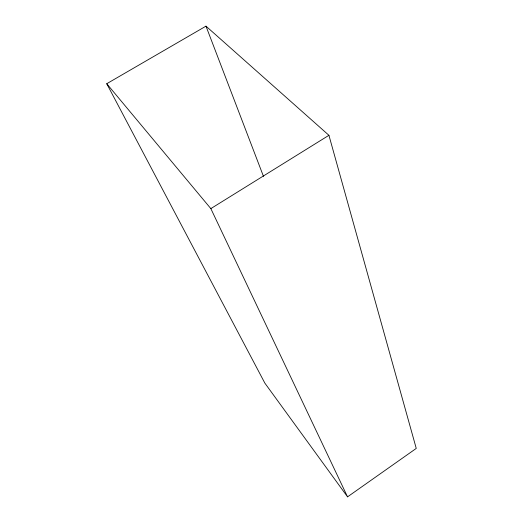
<?xml version="1.0" encoding="UTF-8"?>
<svg xmlns="http://www.w3.org/2000/svg" width="523" height="523" viewBox="0 0 523 523"><rect width="100%" height="100%" fill="white"/><g stroke="black" fill="none" stroke-linecap="round" stroke-linejoin="round"><path stroke-width="0.78" d="M347.547 496.85L416.256 448.414L328.928 135.313L205.984 26.15L106.744 83.719L264.86 383.13L347.547 496.85L210.841 208.612L106.744 83.719M210.841 208.612L328.928 135.313M205.984 26.15L263.468 176.369"/></g></svg>
